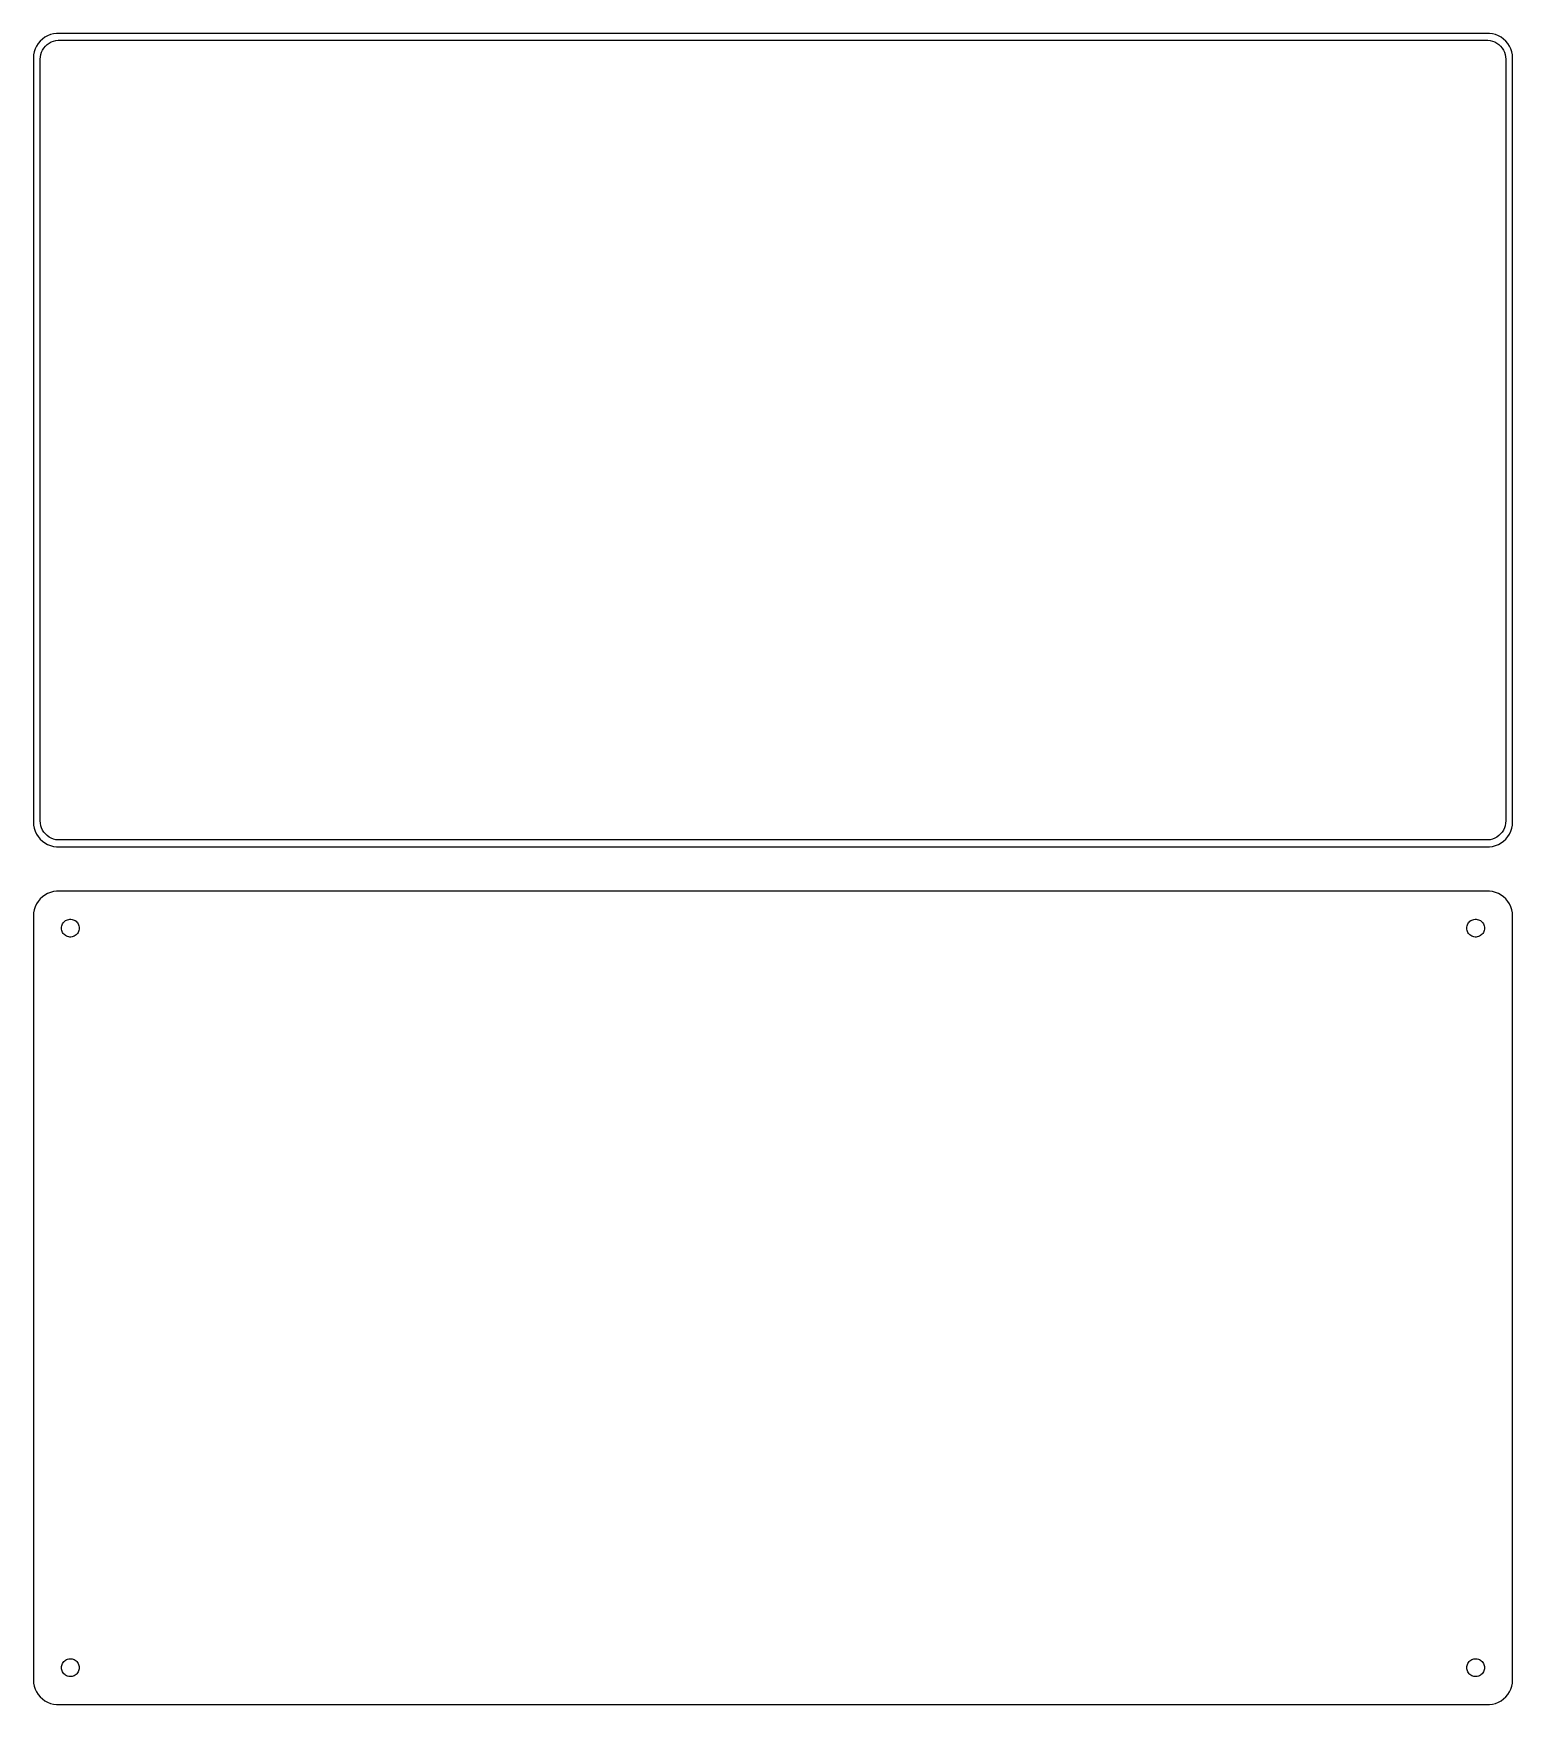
# Model space of a CAD drawing. Header units: metres. Extents: x -150 to 150, y 92 to 430.
import ezdxf

# ---------------------------------------------------------------- set-up
doc = ezdxf.new("R2010")
doc.units = ezdxf.units.M

msp = doc.modelspace()

# ---------------------------------------------------------------- linework, layer by layer
for p, q in [((-149.649, 427.341), (-149.843, 426.743)), ((-149.382, 427.909), (-149.649, 427.341)), ((-149.045, 428.439), (-149.382, 427.909)), ((-148.645, 428.923), (-149.045, 428.439)), ((-148.187, 429.353), (-148.645, 428.923)), ((-147.679, 429.722), (-148.187, 429.353)), ((-148.141, 427.114), (-147.88, 427.524)), ((-147.88, 427.524), (-147.571, 427.899)), ((-147.129, 430.024), (-147.679, 429.722)), ((-147.571, 427.899), (-147.216, 428.231)), ((-147.216, 428.231), (-146.823, 428.517)), ((-146.545, 430.255), (-147.129, 430.024)), ((-146.823, 428.517), (-146.398, 428.751)), ((-145.937, 430.411), (-146.545, 430.255)), ((-146.398, 428.751), (-145.946, 428.93)), ((-145.946, 428.93), (-145.475, 429.051)), ((-145.314, 430.49), (-145.937, 430.411)), ((-145.475, 429.051), (-144.993, 429.112)), ((145.314, 430.49), (-145.314, 430.49)), ((-144.993, 429.112), (144.993, 429.112)), ((144.993, 429.112), (145.475, 429.051)), ((145.937, 430.411), (145.314, 430.49)), ((145.475, 429.051), (145.946, 428.93)), ((146.545, 430.255), (145.937, 430.411)), ((145.946, 428.93), (146.398, 428.751)), ((146.398, 428.751), (146.823, 428.517)), ((147.129, 430.024), (146.545, 430.255)), ((146.823, 428.517), (147.216, 428.231)), ((147.679, 429.722), (147.129, 430.024)), ((147.216, 428.231), (147.571, 427.899)), ((147.571, 427.899), (147.88, 427.524)), ((148.187, 429.353), (147.679, 429.722)), ((147.88, 427.524), (148.141, 427.114)), ((148.645, 428.923), (148.187, 429.353)), ((149.045, 428.439), (148.645, 428.923)), ((149.382, 427.909), (149.045, 428.439)), ((149.649, 427.341), (149.382, 427.909)), ((149.843, 426.743), (149.649, 427.341)), ((-149.961, 426.127), (-150, 425.5)), ((-150, 425.5), (-150, 270.5)), ((-149.843, 426.743), (-149.961, 426.127)), ((-148.619, 425.25), (-148.589, 425.735)), ((-148.619, 270.75), (-148.619, 425.25)), ((-148.589, 425.735), (-148.498, 426.212)), ((-148.498, 426.212), (-148.348, 426.674)), ((-148.348, 426.674), (-148.141, 427.114)), ((148.141, 427.114), (148.348, 426.674)), ((148.348, 426.674), (148.498, 426.212)), ((148.498, 426.212), (148.589, 425.735)), ((148.589, 425.735), (148.619, 425.25)), ((148.619, 425.25), (148.619, 270.75)), ((149.961, 426.127), (149.843, 426.743)), ((150, 425.5), (149.961, 426.127)), ((150, 270.5), (150, 425.5)), ((-150, 270.5), (-149.961, 269.873)), ((-149.961, 269.873), (-149.843, 269.257)), ((-149.843, 269.257), (-149.649, 268.659)), ((-149.649, 268.659), (-149.382, 268.091)), ((-149.382, 268.091), (-149.045, 267.561)), ((-148.589, 270.265), (-148.619, 270.75)), ((-148.498, 269.788), (-148.589, 270.265)), ((-148.348, 269.326), (-148.498, 269.788)), ((-148.141, 268.886), (-148.348, 269.326)), ((-147.88, 268.476), (-148.141, 268.886)), ((-147.571, 268.101), (-147.88, 268.476)), ((-147.216, 267.769), (-147.571, 268.101)), ((147.571, 268.101), (147.216, 267.769)), ((147.88, 268.476), (147.571, 268.101)), ((148.141, 268.886), (147.88, 268.476)), ((148.348, 269.326), (148.141, 268.886)), ((148.498, 269.788), (148.348, 269.326)), ((148.589, 270.265), (148.498, 269.788)), ((148.619, 270.75), (148.589, 270.265)), ((149.045, 267.561), (149.382, 268.091)), ((149.382, 268.091), (149.649, 268.659)), ((149.649, 268.659), (149.843, 269.257)), ((149.843, 269.257), (149.961, 269.873)), ((149.961, 269.873), (150, 270.5)), ((-149.045, 267.561), (-148.645, 267.077)), ((-148.645, 267.077), (-148.187, 266.647)), ((-148.187, 266.647), (-147.679, 266.278)), ((-147.679, 266.278), (-147.129, 265.976)), ((-146.823, 267.483), (-147.216, 267.769)), ((-147.129, 265.976), (-146.545, 265.745)), ((-146.398, 267.249), (-146.823, 267.483)), ((-146.545, 265.745), (-145.937, 265.589)), ((-145.946, 267.07), (-146.398, 267.249)), ((-145.475, 266.949), (-145.946, 267.07)), ((-145.937, 265.589), (-145.314, 265.51)), ((-144.993, 266.888), (-145.475, 266.949)), ((-145.314, 265.51), (145.314, 265.51)), ((144.993, 266.888), (-144.993, 266.888)), ((145.475, 266.949), (144.993, 266.888)), ((145.314, 265.51), (145.937, 265.589)), ((145.946, 267.07), (145.475, 266.949)), ((145.937, 265.589), (146.545, 265.745)), ((146.398, 267.249), (145.946, 267.07)), ((146.823, 267.483), (146.398, 267.249)), ((146.545, 265.745), (147.129, 265.976)), ((147.216, 267.769), (146.823, 267.483)), ((147.129, 265.976), (147.679, 266.278)), ((147.679, 266.278), (148.187, 266.647)), ((148.187, 266.647), (148.645, 267.077)), ((148.645, 267.077), (149.045, 267.561)), ((-149.045, 254.439), (-149.382, 253.909)), ((-148.645, 254.923), (-149.045, 254.439)), ((-148.187, 255.353), (-148.645, 254.923)), ((-147.679, 255.722), (-148.187, 255.353)), ((-147.129, 256.024), (-147.679, 255.722)), ((-146.545, 256.255), (-147.129, 256.024)), ((-145.937, 256.411), (-146.545, 256.255)), ((-145.314, 256.49), (-145.937, 256.411)), ((145.314, 256.49), (-145.314, 256.49)), ((145.937, 256.411), (145.314, 256.49)), ((146.545, 256.255), (145.937, 256.411)), ((147.129, 256.024), (146.545, 256.255)), ((147.679, 255.722), (147.129, 256.024)), ((148.187, 255.353), (147.679, 255.722)), ((148.645, 254.923), (148.187, 255.353)), ((149.045, 254.439), (148.645, 254.923)), ((149.382, 253.909), (149.045, 254.439)), ((-149.961, 252.127), (-150, 251.5)), ((-150, 251.5), (-150, 96.5)), ((-149.843, 252.743), (-149.961, 252.127)), ((-149.649, 253.341), (-149.843, 252.743)), ((-149.382, 253.909), (-149.649, 253.341)), ((149.649, 253.341), (149.382, 253.909)), ((149.843, 252.743), (149.649, 253.341)), ((149.961, 252.127), (149.843, 252.743)), ((150, 251.5), (149.961, 252.127)), ((150, 96.5), (150, 251.5)), ((-144.3, 249), (-144.286, 249.226)), ((-144.286, 248.774), (-144.3, 249)), ((-144.286, 249.226), (-144.243, 249.448)), ((-144.243, 248.552), (-144.286, 248.774)), ((-144.243, 249.448), (-144.174, 249.663)), ((-144.174, 248.337), (-144.243, 248.552)), ((-144.174, 249.663), (-144.077, 249.867)), ((-144.077, 248.133), (-144.174, 248.337)), ((-144.077, 249.867), (-143.956, 250.058)), ((-143.956, 247.942), (-144.077, 248.133)), ((-143.956, 250.058), (-143.812, 250.232)), ((-143.812, 247.768), (-143.956, 247.942)), ((-143.812, 250.232), (-143.647, 250.387)), ((-143.647, 247.613), (-143.812, 247.768)), ((-143.647, 250.387), (-143.464, 250.52)), ((-143.464, 247.48), (-143.647, 247.613)), ((-143.464, 250.52), (-143.266, 250.629)), ((-143.266, 247.371), (-143.464, 247.48)), ((-143.266, 250.629), (-143.056, 250.712)), ((-143.056, 250.712), (-142.837, 250.768)), ((-142.837, 250.768), (-142.613, 250.796)), ((-142.613, 250.796), (-142.387, 250.796)), ((-142.387, 250.796), (-142.163, 250.768)), ((-142.163, 250.768), (-141.944, 250.712)), ((-141.944, 250.712), (-141.734, 250.629)), ((-141.734, 250.629), (-141.536, 250.52)), ((-141.536, 247.48), (-141.734, 247.371)), ((-141.536, 250.52), (-141.353, 250.387)), ((-141.353, 247.613), (-141.536, 247.48)), ((-141.353, 250.387), (-141.188, 250.232)), ((-141.188, 247.768), (-141.353, 247.613)), ((-141.188, 250.232), (-141.044, 250.058)), ((-141.044, 247.942), (-141.188, 247.768)), ((-141.044, 250.058), (-140.923, 249.867)), ((-140.923, 248.133), (-141.044, 247.942)), ((-140.923, 249.867), (-140.826, 249.663)), ((-140.826, 248.337), (-140.923, 248.133)), ((-140.826, 249.663), (-140.757, 249.448)), ((-140.757, 248.552), (-140.826, 248.337)), ((-140.757, 249.448), (-140.714, 249.226)), ((-140.714, 248.774), (-140.757, 248.552)), ((-140.714, 249.226), (-140.7, 249)), ((-140.7, 249), (-140.714, 248.774)), ((140.7, 249), (140.714, 249.226)), ((140.714, 248.774), (140.7, 249)), ((140.714, 249.226), (140.757, 249.448)), ((140.757, 248.552), (140.714, 248.774)), ((140.757, 249.448), (140.826, 249.663)), ((140.826, 248.337), (140.757, 248.552)), ((140.826, 249.663), (140.923, 249.867)), ((140.923, 248.133), (140.826, 248.337)), ((140.923, 249.867), (141.044, 250.058)), ((141.044, 247.942), (140.923, 248.133)), ((141.044, 250.058), (141.188, 250.232)), ((141.188, 247.768), (141.044, 247.942)), ((141.188, 250.232), (141.353, 250.387)), ((141.353, 247.613), (141.188, 247.768)), ((141.353, 250.387), (141.536, 250.52)), ((141.536, 247.48), (141.353, 247.613)), ((141.536, 250.52), (141.734, 250.629)), ((141.734, 247.371), (141.536, 247.48)), ((141.734, 250.629), (141.944, 250.712)), ((141.944, 250.712), (142.163, 250.768)), ((142.163, 250.768), (142.387, 250.796)), ((142.387, 250.796), (142.613, 250.796)), ((142.613, 250.796), (142.837, 250.768)), ((142.837, 250.768), (143.056, 250.712)), ((143.056, 250.712), (143.266, 250.629)), ((143.266, 250.629), (143.464, 250.52)), ((143.464, 247.48), (143.266, 247.371)), ((143.464, 250.52), (143.647, 250.387)), ((143.647, 247.613), (143.464, 247.48)), ((143.647, 250.387), (143.812, 250.232)), ((143.812, 247.768), (143.647, 247.613)), ((143.812, 250.232), (143.956, 250.058)), ((143.956, 247.942), (143.812, 247.768)), ((143.956, 250.058), (144.077, 249.867)), ((144.077, 248.133), (143.956, 247.942)), ((144.077, 249.867), (144.174, 249.663)), ((144.174, 248.337), (144.077, 248.133)), ((144.174, 249.663), (144.243, 249.448)), ((144.243, 248.552), (144.174, 248.337)), ((144.243, 249.448), (144.286, 249.226)), ((144.286, 248.774), (144.243, 248.552)), ((144.286, 249.226), (144.3, 249)), ((144.3, 249), (144.286, 248.774)), ((-143.056, 247.288), (-143.266, 247.371)), ((-142.837, 247.232), (-143.056, 247.288)), ((-142.613, 247.204), (-142.837, 247.232)), ((-142.387, 247.204), (-142.613, 247.204)), ((-142.163, 247.232), (-142.387, 247.204)), ((-141.944, 247.288), (-142.163, 247.232)), ((-141.734, 247.371), (-141.944, 247.288)), ((141.944, 247.288), (141.734, 247.371)), ((142.163, 247.232), (141.944, 247.288)), ((142.387, 247.204), (142.163, 247.232)), ((142.613, 247.204), (142.387, 247.204)), ((142.837, 247.232), (142.613, 247.204)), ((143.056, 247.288), (142.837, 247.232)), ((143.266, 247.371), (143.056, 247.288)), ((-144.3, 99), (-144.286, 99.2256)), ((-144.286, 98.7744), (-144.3, 99)), ((-144.286, 99.2256), (-144.243, 99.4476)), ((-144.243, 98.5524), (-144.286, 98.7744)), ((-144.243, 99.4476), (-144.174, 99.6626)), ((-144.174, 98.3374), (-144.243, 98.5524)), ((-144.174, 99.6626), (-144.077, 99.8672)), ((-144.077, 98.1328), (-144.174, 98.3374)), ((-144.077, 99.8672), (-143.956, 100.058)), ((-143.956, 100.058), (-143.812, 100.232)), ((-143.812, 100.232), (-143.647, 100.387)), ((-143.647, 100.387), (-143.464, 100.52)), ((-143.464, 100.52), (-143.266, 100.629)), ((-143.266, 100.629), (-143.056, 100.712)), ((-143.056, 100.712), (-142.837, 100.768)), ((-142.837, 100.768), (-142.613, 100.796)), ((-142.613, 100.796), (-142.387, 100.796)), ((-142.387, 100.796), (-142.163, 100.768)), ((-142.163, 100.768), (-141.944, 100.712)), ((-141.944, 100.712), (-141.734, 100.629)), ((-141.734, 100.629), (-141.536, 100.52)), ((-141.536, 100.52), (-141.353, 100.387)), ((-141.353, 100.387), (-141.188, 100.232)), ((-141.188, 100.232), (-141.044, 100.058)), ((-141.044, 100.058), (-140.923, 99.8672)), ((-140.923, 99.8672), (-140.826, 99.6626)), ((-140.826, 98.3374), (-140.923, 98.1328)), ((-140.826, 99.6626), (-140.757, 99.4476)), ((-140.757, 98.5524), (-140.826, 98.3374)), ((-140.757, 99.4476), (-140.714, 99.2256)), ((-140.714, 98.7744), (-140.757, 98.5524)), ((-140.714, 99.2256), (-140.7, 99)), ((-140.7, 99), (-140.714, 98.7744)), ((140.7, 99), (140.714, 99.2256)), ((140.714, 98.7744), (140.7, 99)), ((140.714, 99.2256), (140.757, 99.4476)), ((140.757, 98.5524), (140.714, 98.7744)), ((140.757, 99.4476), (140.826, 99.6626)), ((140.826, 98.3374), (140.757, 98.5524)), ((140.826, 99.6626), (140.923, 99.8672)), ((140.923, 98.1328), (140.826, 98.3374)), ((140.923, 99.8672), (141.044, 100.058)), ((141.044, 100.058), (141.188, 100.232)), ((141.188, 100.232), (141.353, 100.387)), ((141.353, 100.387), (141.536, 100.52)), ((141.536, 100.52), (141.734, 100.629)), ((141.734, 100.629), (141.944, 100.712)), ((141.944, 100.712), (142.163, 100.768)), ((142.163, 100.768), (142.387, 100.796)), ((142.387, 100.796), (142.613, 100.796)), ((142.613, 100.796), (142.837, 100.768)), ((142.837, 100.768), (143.056, 100.712)), ((143.056, 100.712), (143.266, 100.629)), ((143.266, 100.629), (143.464, 100.52)), ((143.464, 100.52), (143.647, 100.387)), ((143.647, 100.387), (143.812, 100.232)), ((143.812, 100.232), (143.956, 100.058)), ((143.956, 100.058), (144.077, 99.8672)), ((144.077, 99.8672), (144.174, 99.6626)), ((144.174, 98.3374), (144.077, 98.1328)), ((144.174, 99.6626), (144.243, 99.4476)), ((144.243, 98.5524), (144.174, 98.3374)), ((144.243, 99.4476), (144.286, 99.2256)), ((144.286, 98.7744), (144.243, 98.5524)), ((144.286, 99.2256), (144.3, 99)), ((144.3, 99), (144.286, 98.7744)), ((-150, 96.5), (-149.961, 95.8733)), ((-149.961, 95.8733), (-149.843, 95.2566)), ((-149.843, 95.2566), (-149.649, 94.6594)), ((-143.956, 97.942), (-144.077, 98.1328)), ((-143.812, 97.7678), (-143.956, 97.942)), ((-143.647, 97.6131), (-143.812, 97.7678)), ((-143.464, 97.4802), (-143.647, 97.6131)), ((-143.266, 97.3713), (-143.464, 97.4802)), ((-143.056, 97.2881), (-143.266, 97.3713)), ((-142.837, 97.2319), (-143.056, 97.2881)), ((-142.613, 97.2036), (-142.837, 97.2319)), ((-142.387, 97.2036), (-142.613, 97.2036)), ((-142.163, 97.2319), (-142.387, 97.2036)), ((-141.944, 97.2881), (-142.163, 97.2319)), ((-141.734, 97.3713), (-141.944, 97.2881)), ((-141.536, 97.4802), (-141.734, 97.3713)), ((-141.353, 97.6131), (-141.536, 97.4802)), ((-141.188, 97.7678), (-141.353, 97.6131)), ((-141.044, 97.942), (-141.188, 97.7678)), ((-140.923, 98.1328), (-141.044, 97.942)), ((141.044, 97.942), (140.923, 98.1328)), ((141.188, 97.7678), (141.044, 97.942)), ((141.353, 97.6131), (141.188, 97.7678)), ((141.536, 97.4802), (141.353, 97.6131)), ((141.734, 97.3713), (141.536, 97.4802)), ((141.944, 97.2881), (141.734, 97.3713)), ((142.163, 97.2319), (141.944, 97.2881)), ((142.387, 97.2036), (142.163, 97.2319)), ((142.613, 97.2036), (142.387, 97.2036)), ((142.837, 97.2319), (142.613, 97.2036)), ((143.056, 97.2881), (142.837, 97.2319)), ((143.266, 97.3713), (143.056, 97.2881)), ((143.464, 97.4802), (143.266, 97.3713)), ((143.647, 97.6131), (143.464, 97.4802)), ((143.812, 97.7678), (143.647, 97.6131)), ((143.956, 97.942), (143.812, 97.7678)), ((144.077, 98.1328), (143.956, 97.942)), ((149.649, 94.6594), (149.843, 95.2566)), ((149.843, 95.2566), (149.961, 95.8733)), ((149.961, 95.8733), (150, 96.5)), ((-149.649, 94.6594), (-149.382, 94.0912)), ((-149.382, 94.0912), (-149.045, 93.5611)), ((-149.045, 93.5611), (-148.645, 93.0773)), ((-148.645, 93.0773), (-148.187, 92.6474)), ((-148.187, 92.6474), (-147.679, 92.2784)), ((-147.679, 92.2784), (-147.129, 91.9759)), ((-147.129, 91.9759), (-146.545, 91.7447)), ((-146.545, 91.7447), (-145.937, 91.5886)), ((-145.937, 91.5886), (-145.314, 91.5099)), ((145.314, 91.5099), (145.937, 91.5886)), ((145.937, 91.5886), (146.545, 91.7447)), ((146.545, 91.7447), (147.129, 91.9759)), ((147.129, 91.9759), (147.679, 92.2784)), ((147.679, 92.2784), (148.187, 92.6474)), ((148.187, 92.6474), (148.645, 93.0773)), ((148.645, 93.0773), (149.045, 93.5611)), ((149.045, 93.5611), (149.382, 94.0912)), ((149.382, 94.0912), (149.649, 94.6594)), ((-145.314, 91.5099), (145.314, 91.5099))]:
    msp.add_line(p, q)

doc.saveas('drawing.dxf')
